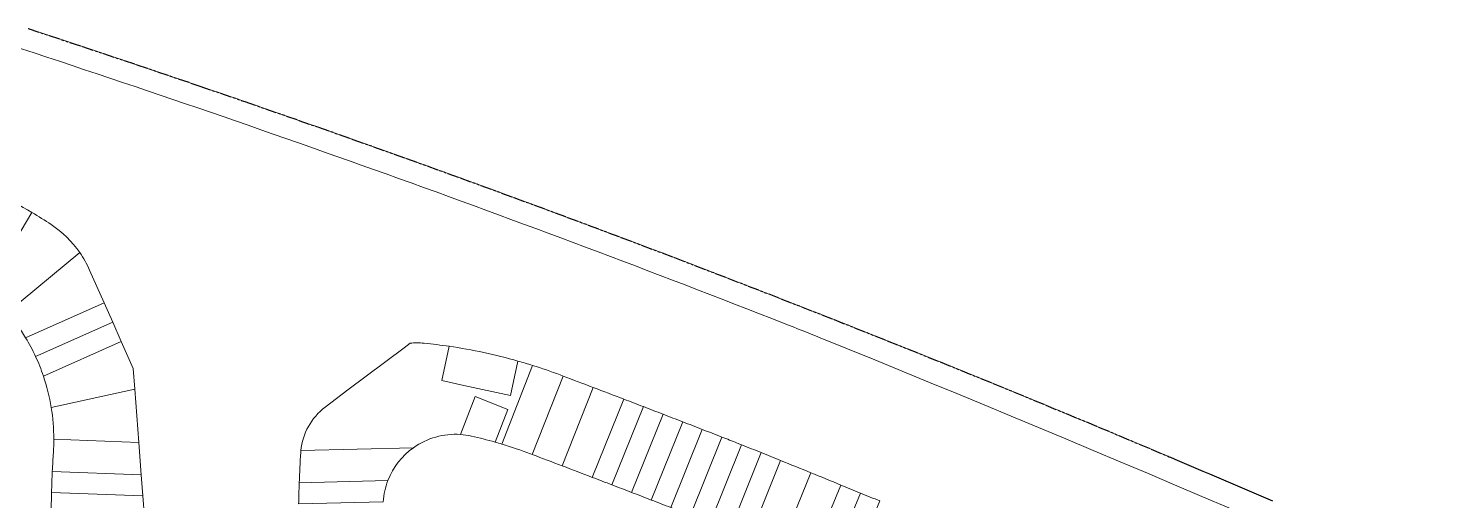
# Model space of a CAD drawing. Header units: centimetres. Extents: x -6122352 to 7132207, y -1694241 to 1947892.
# Drawn here: x 1697102 to 2102725, y 194160 to 328560 of the extents above; entities that cross this region are included whole.
import ezdxf

# ---------------------------------------------------------------- set-up
doc = ezdxf.new("R2010")
doc.units = ezdxf.units.CM
doc.header["$MEASUREMENT"] = 0
doc.linetypes.add('23585-XR-AR-DAMAC PLOT LIMITS$0$PHANTOM2', pattern=[1.25, 0.625, -0.125, 0.125, -0.125, 0.125, -0.125])
for name, color, linetype, lineweight, true_color in [('23585-XR-AR-DAMAC PLOT LIMITS$0$1-End units', 7, 'Continuous', 5, 0xf8991e), ('23585-XR-AR-DAMAC PLOT LIMITS$0$1-Open Space', 7, 'Continuous', 5, 0x90cf5a), ('23585-XR-AR-DAMAC PLOT LIMITS$0$1-Utility', 7, 'Continuous', 5, 0x8db1ff)]:
    doc.layers.add(name, color=color, linetype=linetype, lineweight=lineweight, true_color=true_color)
doc.layers.add('23585-XR-AR-DAMAC PLOT LIMITS$0$1-Mid units', color=41, linetype='Continuous', lineweight=5)
doc.layers.add('A-ANNO-TEXT', color=3, linetype='Continuous', lineweight=25)
doc.layers.add('23585-XR-AR-DAMAC PLOT LIMITS$0$D-Phase New', color=7, linetype='Continuous', true_color=0x000080)
doc.layers.add('23585-XR-AR-DAMAC PLOT LIMITS$0$PROJECT_LIMIT', color=1, linetype='Continuous')
doc.layers.add('@MI-REF LAYER', color=7, linetype='Continuous')

# ---------------------------------------------------------------- blocks, each defined once
blk = doc.blocks.new('23585-XR-AR-DAMAC PLOT LIMITS')
at = {"layer": '23585-XR-AR-DAMAC PLOT LIMITS$0$1-End units', "color": 251, "true_color": 0x636466}
for points in [[(497558.04, 2770431.35, 0.000344), (497549.77, 2770427.44), (497539.49, 2770449.13, -0.000347), (497547.87, 2770453.09)], [(497549.77, 2770427.44, 0.000344), (497541.51, 2770423.52), (497531.12, 2770445.15, -0.000347), (497539.49, 2770449.13)], [(497498.43, 2770402.35, 0.000455), (497490.25, 2770398.24), (497479.75, 2770419.83, -0.000573), (497488.04, 2770423.99)], [(497490.25, 2770398.24, 0.000456), (497482.08, 2770394.12), (497471.54, 2770415.69, -0.000569), (497479.75, 2770419.83)], [(497482.08, 2770394.12), (497481.57, 2770393.87, 0.016825), (497474.04, 2770389.73), (497463.43, 2770411.32, -0.013696), (497470.73, 2770415.28), (497471.54, 2770415.69)], [(497459.77, 2770358.8), (497443.19, 2770339.72, -0.006324), (497437.11, 2770345.88, -0.007461), (497436.75, 2770346.26), (497457.8, 2770370.48, 0.146535)], [(497342.4, 2770310.91, 0.040851), (497333.42, 2770309.1), (497324.32, 2770331.86, -0.022052), (497334.98, 2770335.59)], [(497352.59, 2770337.91), (497351.28, 2770311.24, 0.039629), (497342.4, 2770310.91), (497334.98, 2770335.59, -0.012668), (497341.23, 2770337.3, -0.094047)], [(497367.87, 2770333.37), (497360.1, 2770310.17, 0.039624), (497351.28, 2770311.24), (497352.59, 2770337.91, -0.047357), (497358.2, 2770336.6)], [(497391.88, 2770323.24), (497387.27, 2770326.87), (497379.25, 2770329.56), (497371.54, 2770306.53, -0.0411), (497379.64, 2770302.14)], [(497411.12, 2770308.09), (497403.89, 2770313.78), (497386.83, 2770296.56, -0.016674), (497389.51, 2770293.95, 0.004648), (497393.28, 2770290.07)]]:
    blk.add_lwpolyline(points, format="xyb", close=True, dxfattribs=at)
at = {"layer": '23585-XR-AR-DAMAC PLOT LIMITS$0$1-Mid units', "color": 251, "true_color": 0x636466}
for points in [[(497568.9, 2770436.47, 0.000226), (497563.47, 2770433.91), (497553.3, 2770455.65, -0.000225), (497558.73, 2770458.21)], [(497563.47, 2770433.91, 0.000226), (497558.04, 2770431.35), (497547.87, 2770453.09, -0.000225), (497553.3, 2770455.65)], [(497541.51, 2770423.52, 0.000226), (497536.09, 2770420.94), (497525.7, 2770442.57, -0.000225), (497531.12, 2770445.15)], [(497530.67, 2770418.35, 0.000299), (497525.29, 2770415.7), (497514.92, 2770437.32, -0.000288), (497519.1, 2770439.37), (497520.31, 2770439.95)], [(497536.09, 2770420.94, 0.000226), (497530.67, 2770418.35), (497520.31, 2770439.95, -0.000592), (497525.7, 2770442.57)], [(497525.29, 2770415.7, 0.000299), (497519.91, 2770413.04), (497509.53, 2770434.67, -0.000371), (497514.92, 2770437.32)], [(497514.54, 2770410.38, 0.000299), (497509.16, 2770407.71), (497498.78, 2770429.34, -0.000371), (497504.15, 2770432.01)], [(497519.91, 2770413.04, 0.000299), (497514.54, 2770410.38), (497504.15, 2770432.01, -0.000371), (497509.53, 2770434.67)], [(497509.16, 2770407.71, 0.000299), (497503.79, 2770405.03), (497493.41, 2770426.67, -0.000371), (497498.78, 2770429.34)], [(497503.79, 2770405.03, 0.000299), (497498.43, 2770402.35), (497488.04, 2770423.99, -0.000371), (497493.41, 2770426.67)], [(497463.3, 2770353.72), (497447.51, 2770335.54, -0.004277), (497443.31, 2770339.61), (497443.19, 2770339.72), (497459.77, 2770358.8, 0.075339)], [(497373.56, 2770331.46), (497365.92, 2770308.66, 0.026797), (497360.1, 2770310.17), (497367.87, 2770333.37)], [(497379.25, 2770329.56), (497371.54, 2770306.53, 0.026752), (497365.92, 2770308.66), (497373.56, 2770331.46)], [(497415.87, 2770304.35), (497411.12, 2770308.09), (497393.28, 2770290.07, 0.005157), (497397.56, 2770285.86)], [(497420.61, 2770300.61), (497415.87, 2770304.35), (497397.56, 2770285.86, 0.005159), (497401.91, 2770281.73)]]:
    blk.add_lwpolyline(points, format="xyb", close=True, dxfattribs=at)
at = {"layer": '23585-XR-AR-DAMAC PLOT LIMITS$0$1-Open Space', "color": 251, "true_color": 0x636466}
blk.add_lwpolyline([(498007.6, 2770688.64, 0.020061), (497512.94, 2770477.04, 0.002758), (497503.01, 2770472.24, 0.01485), (497288.75, 2770359.31)], format="xyb", dxfattribs=at)
blk.add_lwpolyline([(497295.7, 2770370.16), (497309.91, 2770378.11), (497324.13, 2770386.02), (497338.4, 2770393.85), (497340.77, 2770395.14), (497352.7, 2770401.63), (497367.02, 2770409.37), (497372.2, 2770412.14), (497381.37, 2770417.03), (497395.76, 2770424.64), (497410.16, 2770432.21), (497424.61, 2770439.7), (497439.08, 2770447.14), (497453.57, 2770454.53), (497468.09, 2770461.85), (497482.65, 2770469.11), (497497.22, 2770476.33), (497511.83, 2770483.47), (497526.47, 2770490.56), (497541.13, 2770497.61), (497555.82, 2770504.58), (497570.53, 2770511.49), (497585.26, 2770518.36), (497600.03, 2770525.15), (497605.12, 2770527.49), (497605.8, 2770527.8), (497606.14, 2770527.96), (497606.66, 2770528.19), (497608.62, 2770529.09), (497610.59, 2770529.98), (497612.56, 2770530.88), (497614.53, 2770531.77), (497616.49, 2770532.66), (497618.46, 2770533.55), (497620.42, 2770534.44), (497622.39, 2770535.33), (497624.36, 2770536.22), (497626.33, 2770537.1), (497628.3, 2770537.99), (497630.27, 2770538.88), (497632.24, 2770539.76), (497634.21, 2770540.65)], dxfattribs=at)
for points in [[(497458.94, 2770393.25), (497467.91, 2770397.67), (497472.33, 2770388.69, -0.00393), (497474.04, 2770389.73), (497463.43, 2770411.32, 0.007171), (497459.69, 2770409.09), (497465.49, 2770400.94), (497454.43, 2770393.07), (497449.19, 2770389.35), (497443.39, 2770397.5, 0.011925), (497437.89, 2770392.8, 0.048746), (497435.2, 2770389.86), (497435, 2770387.74), (497433.08, 2770367.83), (497432.3, 2770359.69, 0.211175), (497436.75, 2770346.26), (497457.8, 2770370.48, -0.173047), (497464.04, 2770382.88)], [(497403.89, 2770313.78), (497391.88, 2770323.24), (497379.64, 2770302.14, -0.040594), (497386.83, 2770296.56)]]:
    blk.add_lwpolyline(points, format="xyb", close=True, dxfattribs=at)
at = {"layer": '23585-XR-AR-DAMAC PLOT LIMITS$0$1-Utility', "color": 251, "true_color": 0x636466}
for points in [[(497465.49, 2770400.94), (497459.69, 2770409.09, 0.032996), (497443.39, 2770397.5), (497449.19, 2770389.35), (497454.43, 2770393.07)], [(497472.33, 2770388.69, 0.013567), (497466.53, 2770384.9, 0.038855), (497464.04, 2770382.88), (497458.94, 2770393.25), (497467.91, 2770397.67)]]:
    blk.add_lwpolyline(points, format="xyb", close=True, dxfattribs=at)
at = {"layer": '23585-XR-AR-DAMAC PLOT LIMITS$0$D-Phase New', "color": 8, "const_width": 0.1}
blk.add_lwpolyline([(497634.05, 2770540.58), (497632.24, 2770539.76), (497630.27, 2770538.88), (497628.3, 2770537.99), (497626.33, 2770537.1), (497624.36, 2770536.22), (497622.39, 2770535.33), (497620.42, 2770534.44), (497618.46, 2770533.55), (497616.49, 2770532.66), (497614.53, 2770531.77), (497612.56, 2770530.88), (497610.59, 2770529.98), (497606.37, 2770528.06), (497605.12, 2770527.49), (497600.03, 2770525.15), (497585.26, 2770518.36), (497570.53, 2770511.49), (497555.82, 2770504.58), (497541.13, 2770497.61), (497526.47, 2770490.56), (497511.83, 2770483.47), (497497.22, 2770476.33), (497482.65, 2770469.11), (497468.09, 2770461.85), (497453.57, 2770454.53), (497439.08, 2770447.14), (497424.61, 2770439.7), (497410.16, 2770432.21), (497395.76, 2770424.64), (497381.37, 2770417.03), (497372.2, 2770412.14), (497367.02, 2770409.37), (497352.7, 2770401.63), (497338.4, 2770393.85), (497324.13, 2770386.02), (497309.91, 2770378.11), (497295.7, 2770370.16)], dxfattribs=at)
at = {"layer": '23585-XR-AR-DAMAC PLOT LIMITS$0$PROJECT_LIMIT', "linetype": '23585-XR-AR-DAMAC PLOT LIMITS$0$PHANTOM2', "ltscale": 5}
blk.add_lwpolyline([(497295.7, 2770370.16), (497309.91, 2770378.11), (497324.13, 2770386.02), (497338.4, 2770393.85), (497340.77, 2770395.14), (497352.7, 2770401.63), (497367.02, 2770409.37), (497372.2, 2770412.14), (497381.37, 2770417.03), (497395.76, 2770424.64), (497410.16, 2770432.21), (497424.61, 2770439.7), (497439.08, 2770447.14), (497453.57, 2770454.53), (497468.09, 2770461.85), (497482.65, 2770469.11), (497497.22, 2770476.33), (497511.83, 2770483.47), (497526.47, 2770490.56), (497541.13, 2770497.61), (497555.82, 2770504.58), (497570.53, 2770511.49), (497585.26, 2770518.36), (497600.03, 2770525.15), (497605.12, 2770527.49), (497605.46, 2770527.65), (497605.8, 2770527.8), (497606.14, 2770527.96), (497606.66, 2770528.19), (497608.62, 2770529.09), (497610.59, 2770529.98), (497612.56, 2770530.88), (497614.53, 2770531.77), (497616.49, 2770532.66), (497618.46, 2770533.55), (497620.42, 2770534.44), (497622.39, 2770535.33), (497624.36, 2770536.22), (497626.33, 2770537.1), (497628.3, 2770537.99), (497630.27, 2770538.88), (497632.24, 2770539.76), (497634.21, 2770540.65)], dxfattribs=at)
blk = doc.blocks.new('A$Cf093b529')
at = {"layer": 'A-ANNO-TEXT'}
blk.add_blockref('23585-XR-AR-DAMAC PLOT LIMITS', (-495391.99, -2768603.44), dxfattribs=at)

msp = doc.modelspace()

# ---------------------------------------------------------------- block references
at = {"layer": '@MI-REF LAYER', "xscale": 1000, "yscale": 1000, "zscale": 1000, "rotation": 312.4882903633292}
msp.add_blockref('A$Cf093b529', (-891608.73293, 539022.72011), dxfattribs=at)

doc.saveas('drawing.dxf')
